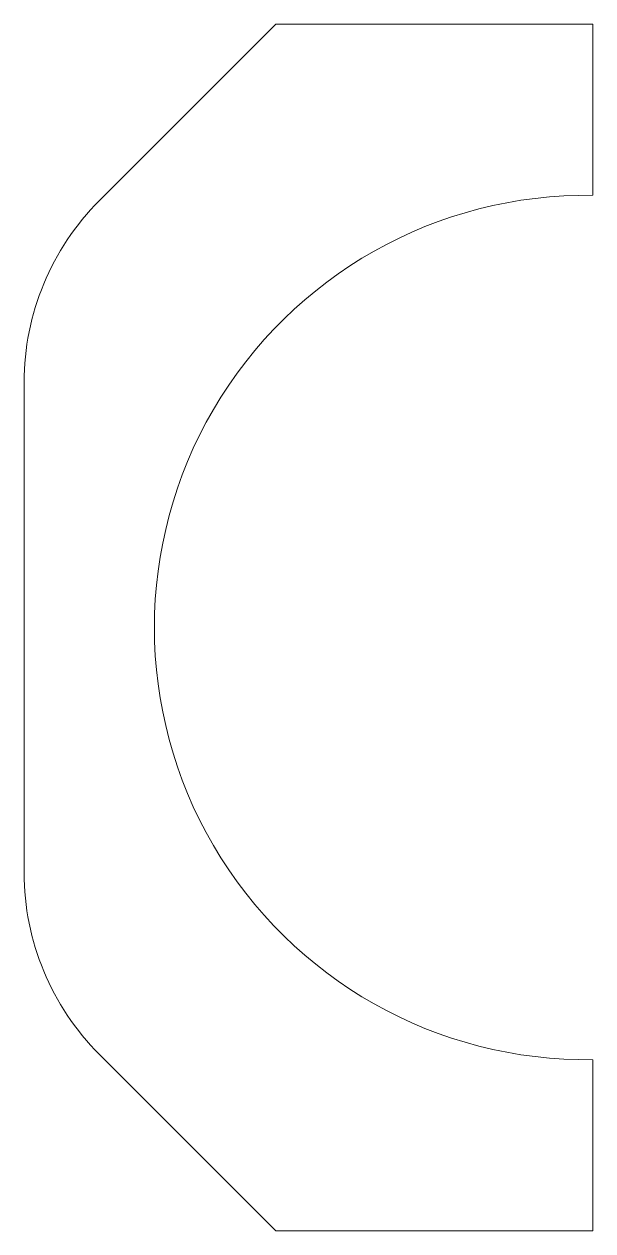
# Model space of a CAD drawing. Header units: millimetres. Extents: x 5.8 to 52.3, y 3.4 to 102.
import ezdxf

# ---------------------------------------------------------------- set-up
doc = ezdxf.new("R2010")
doc.units = ezdxf.units.MM

msp = doc.modelspace()

# ---------------------------------------------------------------- linework, layer by layer
at = {"color": 7, "linetype": 'Continuous', "lineweight": 15}
for p, q in [((26.406, 102.048), (11.971, 87.613)), ((52.32, 102.048), (26.406, 102.048)), ((52.32, 88.048), (52.32, 102.048)), ((5.82, 72.764), (5.82, 32.639)), ((11.971, 17.79), (26.406, 3.355)), ((52.32, 3.355), (52.32, 17.355)), ((26.406, 3.355), (52.32, 3.355))]:
    msp.add_line(p, q, dxfattribs=at)
for centre, radius, start, end in [((51.82, 52.702), 35.35, 89.18957, 270.81043), ((26.82, 72.764), 21, 135, 180), ((26.82, 32.639), 21, 180, 225)]:
    msp.add_arc(centre, radius, start, end, dxfattribs=at)

doc.saveas('drawing.dxf')
